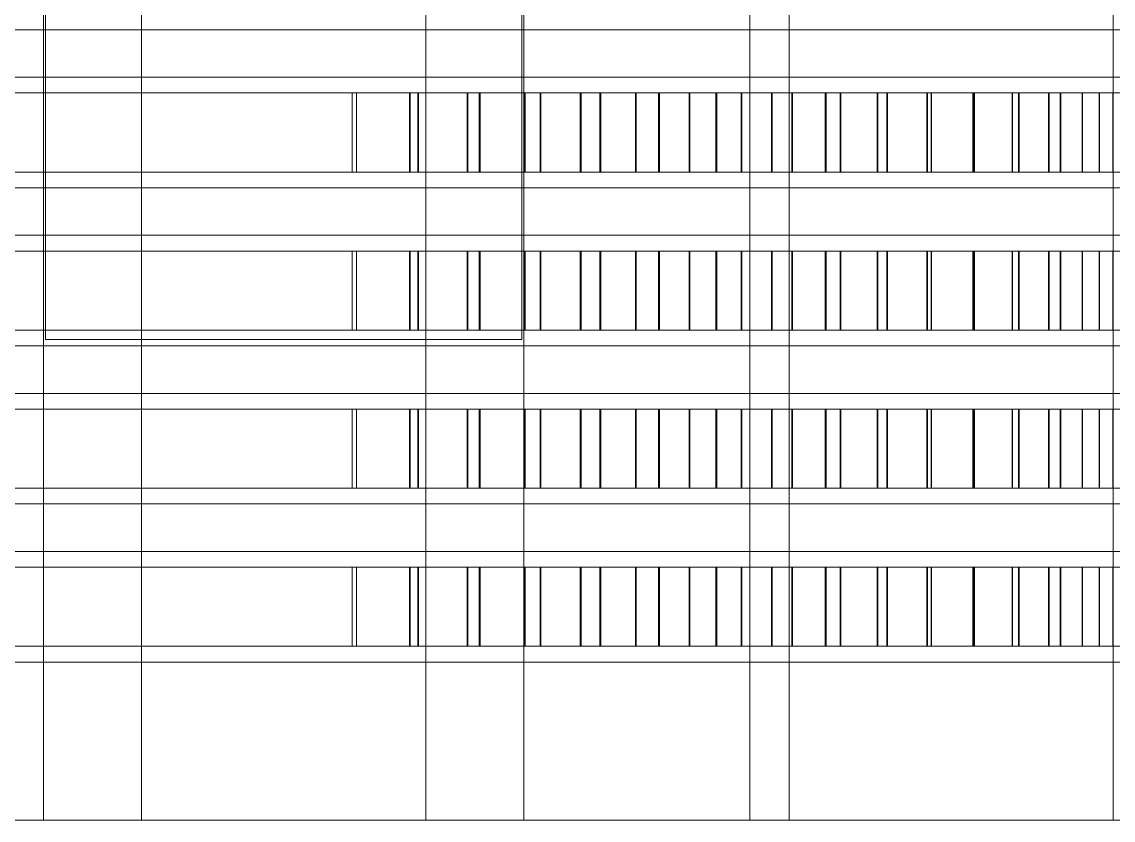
# Model space of a CAD drawing. Header units: millimetres. Extents: x -1970 to 59977, y -65068 to 6837.
# Drawn here: x 27065 to 27203.2, y -19660 to -19559 of the extents above; entities that cross this region are included whole.
import ezdxf

# ---------------------------------------------------------------- set-up
doc = ezdxf.new("R2010")
doc.units = ezdxf.units.MM
doc.layers.add('superior_briquetadora', color=7, linetype='Continuous', lineweight=0)

msp = doc.modelspace()

# ---------------------------------------------------------------- linework, layer by layer
at = {"layer": 'superior_briquetadora'}
for p, q in [((27068.024, -19450), (27068.024, -19599.2)), ((27128.349, -19450), (27128.349, -19599.2)), ((27067.787, -19510), (27067.787, -19660)), ((27080.187, -19660), (27080.187, -19510)), ((27116.187, -19660), (27116.187, -19510)), ((27128.587, -19510), (27128.587, -19660)), ((27157.187, -19660), (27157.187, -19510)), ((27162.187, -19660), (27162.187, -19510)), ((27203.187, -19660), (27203.187, -19510)), ((27049.983, -19560), (27068.728, -19560)), ((27050.692, -19560), (27069.259, -19560)), ((27068.728, -19560), (27088.277, -19560)), ((27069.259, -19560), (27088.472, -19560)), ((27088.277, -19560), (27108.096, -19560)), ((27088.472, -19560), (27107.901, -19560)), ((27107.901, -19560), (27127.114, -19560)), ((27108.096, -19560), (27127.645, -19560)), ((27127.114, -19560), (27145.681, -19560)), ((27127.645, -19560), (27146.39, -19560)), ((27145.681, -19560), (27163.187, -19560)), ((27146.39, -19560), (27163.82, -19560)), ((27163.187, -19560), (27179.24, -19560)), ((27163.82, -19560), (27179.46, -19560)), ((27179.24, -19560), (27193.483, -19560)), ((27179.46, -19560), (27192.883, -19560)), ((27192.883, -19560), (27203.723, -19560)), ((27193.483, -19560), (27205.598, -19560)), ((27049.983, -19566), (27068.728, -19566)), ((27050.692, -19566), (27069.259, -19566)), ((27068.728, -19566), (27088.277, -19566)), ((27069.259, -19566), (27088.472, -19566)), ((27088.277, -19566), (27108.096, -19566)), ((27088.472, -19566), (27107.901, -19566)), ((27107.901, -19566), (27127.114, -19566)), ((27108.096, -19566), (27127.645, -19566)), ((27127.114, -19566), (27145.681, -19566)), ((27127.645, -19566), (27146.39, -19566)), ((27145.681, -19566), (27163.187, -19566)), ((27146.39, -19566), (27163.82, -19566)), ((27163.187, -19566), (27179.24, -19566)), ((27163.82, -19566), (27179.46, -19566)), ((27179.24, -19566), (27193.483, -19566)), ((27179.46, -19566), (27192.883, -19566)), ((27192.883, -19566), (27203.723, -19566)), ((27193.483, -19566), (27205.598, -19566)), ((25349.739, -19568), (27106.851, -19568)), ((25350.312, -19568), (27107.423, -19568)), ((27114.11, -19568), (25367.799, -19568)), ((27115.163, -19568), (25368.852, -19568)), ((27106.851, -19568), (27114.217, -19568)), ((27106.851, -19578), (27106.851, -19568)), ((27107.423, -19568), (27115.277, -19568)), ((27107.423, -19578), (27107.423, -19568)), ((27121.418, -19568), (27114.11, -19568)), ((27114.11, -19578), (27114.11, -19568)), ((27114.217, -19568), (27121.523, -19568)), ((27114.217, -19578), (27114.217, -19568)), ((27122.954, -19568), (27115.163, -19568)), ((27115.163, -19578), (27115.163, -19568)), ((27115.277, -19568), (27123.066, -19568)), ((27115.277, -19578), (27115.277, -19568)), ((27128.638, -19568), (27121.418, -19568)), ((27121.418, -19578), (27121.418, -19568)), ((27121.523, -19568), (27128.742, -19568)), ((27121.523, -19578), (27121.523, -19568)), ((27130.651, -19568), (27122.954, -19568)), ((27122.954, -19578), (27122.954, -19568)), ((27123.066, -19568), (27130.762, -19568)), ((27123.066, -19578), (27123.066, -19568)), ((27135.744, -19568), (27128.638, -19568)), ((27128.638, -19578), (27128.638, -19568)), ((27128.742, -19568), (27135.846, -19568)), ((27128.742, -19578), (27128.742, -19568)), ((27138.227, -19568), (27130.651, -19568)), ((27130.651, -19578), (27130.651, -19568)), ((27130.762, -19568), (27138.336, -19568)), ((27130.762, -19578), (27130.762, -19568)), ((27142.71, -19568), (27135.744, -19568)), ((27135.744, -19578), (27135.744, -19568)), ((27135.846, -19568), (27142.809, -19568)), ((27135.846, -19578), (27135.846, -19568)), ((27145.653, -19568), (27138.227, -19568)), ((27138.227, -19578), (27138.227, -19568)), ((27138.336, -19568), (27145.76, -19568)), ((27138.336, -19578), (27138.336, -19568)), ((27149.508, -19568), (27142.71, -19568)), ((27142.71, -19578), (27142.71, -19568)), ((27142.809, -19568), (27149.606, -19568)), ((27142.809, -19578), (27142.809, -19568)), ((27152.902, -19568), (27145.653, -19568)), ((27145.653, -19578), (27145.653, -19568)), ((27145.76, -19568), (27153.005, -19568)), ((27145.76, -19578), (27145.76, -19568)), ((27156.115, -19568), (27149.508, -19568)), ((27149.508, -19578), (27149.508, -19568)), ((27149.606, -19568), (27156.209, -19568)), ((27149.606, -19578), (27149.606, -19568)), ((27159.945, -19568), (27152.902, -19568)), ((27152.902, -19578), (27152.902, -19568)), ((27153.005, -19568), (27160.045, -19568)), ((27153.005, -19578), (27153.005, -19568)), ((27162.505, -19568), (27156.115, -19568)), ((27156.115, -19578), (27156.115, -19568)), ((27156.209, -19568), (27162.596, -19568)), ((27156.209, -19578), (27156.209, -19568)), ((27166.757, -19568), (27159.945, -19568)), ((27159.945, -19578), (27159.945, -19568)), ((27160.045, -19568), (27166.854, -19568)), ((27160.045, -19578), (27160.045, -19568)), ((27168.653, -19568), (27162.505, -19568)), ((27162.505, -19578), (27162.505, -19568)), ((27162.596, -19568), (27168.741, -19568)), ((27162.596, -19578), (27162.596, -19568)), ((27173.312, -19568), (27166.757, -19568)), ((27166.757, -19578), (27166.757, -19568)), ((27166.854, -19568), (27173.405, -19568)), ((27166.854, -19578), (27166.854, -19568)), ((27174.538, -19568), (27168.653, -19568)), ((27168.653, -19578), (27168.653, -19568)), ((27168.741, -19568), (27174.621, -19568)), ((27168.741, -19578), (27168.741, -19568)), ((27179.586, -19568), (27173.312, -19568)), ((27173.312, -19578), (27173.312, -19568)), ((27173.405, -19568), (27179.675, -19568)), ((27173.405, -19578), (27173.405, -19568)), ((27180.137, -19568), (27174.538, -19568)), ((27174.538, -19578), (27174.538, -19568)), ((27174.621, -19568), (27180.216, -19568)), ((27174.621, -19578), (27174.621, -19568)), ((27185.555, -19568), (27179.586, -19568)), ((27179.586, -19578), (27179.586, -19568)), ((27179.675, -19568), (27185.64, -19568)), ((27179.675, -19578), (27179.675, -19568)), ((27185.429, -19568), (27180.137, -19568)), ((27180.137, -19578), (27180.137, -19568)), ((27180.216, -19568), (27185.503, -19568)), ((27180.216, -19578), (27180.216, -19568)), ((27190.394, -19568), (27185.429, -19568)), ((27185.429, -19578), (27185.429, -19568)), ((27185.503, -19568), (27190.464, -19568)), ((27185.503, -19578), (27185.503, -19568)), ((27191.197, -19568), (27185.555, -19568)), ((27185.555, -19578), (27185.555, -19568)), ((27185.64, -19568), (27191.276, -19568)), ((27185.64, -19578), (27185.64, -19568)), ((27195.014, -19568), (27190.394, -19568)), ((27190.394, -19578), (27190.394, -19568)), ((27190.464, -19568), (27195.079, -19568)), ((27190.464, -19578), (27190.464, -19568)), ((27196.491, -19568), (27191.197, -19568)), ((27191.197, -19578), (27191.197, -19568)), ((27191.276, -19568), (27196.565, -19568)), ((27191.276, -19578), (27191.276, -19568)), ((27199.272, -19568), (27195.014, -19568)), ((27195.014, -19578), (27195.014, -19568)), ((27195.079, -19568), (27199.331, -19568)), ((27195.079, -19578), (27195.079, -19568)), ((27201.416, -19568), (27196.491, -19568)), ((27196.491, -19578), (27196.491, -19568)), ((27196.565, -19568), (27201.485, -19568)), ((27196.565, -19578), (27196.565, -19568)), ((27203.15, -19568), (27199.272, -19568)), ((27199.272, -19578), (27199.272, -19568)), ((27199.331, -19568), (27203.204, -19568)), ((27199.331, -19578), (27199.331, -19568)), ((27205.955, -19568), (27201.416, -19568)), ((27201.416, -19578), (27201.416, -19568)), ((27201.485, -19568), (27206.018, -19568)), ((27201.485, -19578), (27201.485, -19568)), ((27206.636, -19568), (27203.15, -19568)), ((27203.15, -19578), (27203.15, -19568)), ((25349.739, -19578), (27106.851, -19578)), ((25350.312, -19578), (27107.423, -19578)), ((27114.11, -19578), (25367.799, -19578)), ((27115.163, -19578), (25368.852, -19578)), ((27106.851, -19578), (27114.217, -19578)), ((27107.423, -19578), (27115.277, -19578)), ((27121.418, -19578), (27114.11, -19578)), ((27114.217, -19578), (27121.523, -19578)), ((27122.954, -19578), (27115.163, -19578)), ((27115.277, -19578), (27123.066, -19578)), ((27128.638, -19578), (27121.418, -19578)), ((27121.523, -19578), (27128.742, -19578)), ((27130.651, -19578), (27122.954, -19578)), ((27123.066, -19578), (27130.762, -19578)), ((27135.744, -19578), (27128.638, -19578)), ((27128.742, -19578), (27135.846, -19578)), ((27138.227, -19578), (27130.651, -19578)), ((27130.762, -19578), (27138.336, -19578)), ((27142.71, -19578), (27135.744, -19578)), ((27135.846, -19578), (27142.809, -19578)), ((27145.653, -19578), (27138.227, -19578)), ((27138.336, -19578), (27145.76, -19578)), ((27149.508, -19578), (27142.71, -19578)), ((27142.809, -19578), (27149.606, -19578)), ((27152.902, -19578), (27145.653, -19578)), ((27145.76, -19578), (27153.005, -19578)), ((27156.115, -19578), (27149.508, -19578)), ((27149.606, -19578), (27156.209, -19578)), ((27159.945, -19578), (27152.902, -19578)), ((27153.005, -19578), (27160.045, -19578)), ((27162.505, -19578), (27156.115, -19578)), ((27156.209, -19578), (27162.596, -19578)), ((27166.757, -19578), (27159.945, -19578)), ((27160.045, -19578), (27166.854, -19578)), ((27168.653, -19578), (27162.505, -19578)), ((27162.596, -19578), (27168.741, -19578)), ((27173.312, -19578), (27166.757, -19578)), ((27166.854, -19578), (27173.405, -19578)), ((27174.538, -19578), (27168.653, -19578)), ((27168.741, -19578), (27174.621, -19578)), ((27179.586, -19578), (27173.312, -19578)), ((27173.405, -19578), (27179.675, -19578)), ((27180.137, -19578), (27174.538, -19578)), ((27174.621, -19578), (27180.216, -19578)), ((27185.555, -19578), (27179.586, -19578)), ((27179.675, -19578), (27185.64, -19578)), ((27185.429, -19578), (27180.137, -19578)), ((27180.216, -19578), (27185.503, -19578)), ((27190.394, -19578), (27185.429, -19578)), ((27185.503, -19578), (27190.464, -19578)), ((27191.197, -19578), (27185.555, -19578)), ((27185.64, -19578), (27191.276, -19578)), ((27195.014, -19578), (27190.394, -19578)), ((27190.464, -19578), (27195.079, -19578)), ((27196.491, -19578), (27191.197, -19578)), ((27191.276, -19578), (27196.565, -19578)), ((27199.272, -19578), (27195.014, -19578)), ((27195.079, -19578), (27199.331, -19578)), ((27201.416, -19578), (27196.491, -19578)), ((27196.565, -19578), (27201.485, -19578)), ((27203.15, -19578), (27199.272, -19578)), ((27199.331, -19578), (27203.204, -19578)), ((27205.955, -19578), (27201.416, -19578)), ((27201.485, -19578), (27206.018, -19578)), ((27206.636, -19578), (27203.15, -19578)), ((27049.983, -19580), (27068.728, -19580)), ((27050.692, -19580), (27069.259, -19580)), ((27068.728, -19580), (27088.277, -19580)), ((27069.259, -19580), (27088.472, -19580)), ((27088.277, -19580), (27108.096, -19580)), ((27088.472, -19580), (27107.901, -19580)), ((27107.901, -19580), (27127.114, -19580)), ((27108.096, -19580), (27127.645, -19580)), ((27127.114, -19580), (27145.681, -19580)), ((27127.645, -19580), (27146.39, -19580)), ((27145.681, -19580), (27163.187, -19580)), ((27146.39, -19580), (27163.82, -19580)), ((27163.187, -19580), (27179.24, -19580)), ((27163.82, -19580), (27179.46, -19580)), ((27179.24, -19580), (27193.483, -19580)), ((27179.46, -19580), (27192.883, -19580)), ((27192.883, -19580), (27203.723, -19580)), ((27193.483, -19580), (27205.598, -19580)), ((27049.983, -19586), (27068.728, -19586)), ((27050.692, -19586), (27069.259, -19586)), ((27068.728, -19586), (27088.277, -19586)), ((27069.259, -19586), (27088.472, -19586)), ((27088.277, -19586), (27108.096, -19586)), ((27088.472, -19586), (27107.901, -19586)), ((27107.901, -19586), (27127.114, -19586)), ((27108.096, -19586), (27127.645, -19586)), ((27127.114, -19586), (27145.681, -19586)), ((27127.645, -19586), (27146.39, -19586)), ((27145.681, -19586), (27163.187, -19586)), ((27146.39, -19586), (27163.82, -19586)), ((27163.187, -19586), (27179.24, -19586)), ((27163.82, -19586), (27179.46, -19586)), ((27179.24, -19586), (27193.483, -19586)), ((27179.46, -19586), (27192.883, -19586)), ((27192.883, -19586), (27203.723, -19586)), ((27193.483, -19586), (27205.598, -19586)), ((25349.739, -19588), (27106.851, -19588)), ((25350.312, -19588), (27107.423, -19588)), ((27114.11, -19588), (25367.799, -19588)), ((27115.163, -19588), (25368.852, -19588)), ((27106.851, -19588), (27114.217, -19588)), ((27106.851, -19598), (27106.851, -19588)), ((27107.423, -19588), (27115.277, -19588)), ((27107.423, -19598), (27107.423, -19588)), ((27121.418, -19588), (27114.11, -19588)), ((27114.11, -19598), (27114.11, -19588)), ((27114.217, -19588), (27121.523, -19588)), ((27114.217, -19598), (27114.217, -19588)), ((27122.954, -19588), (27115.163, -19588)), ((27115.163, -19598), (27115.163, -19588)), ((27115.277, -19588), (27123.066, -19588)), ((27115.277, -19598), (27115.277, -19588)), ((27128.638, -19588), (27121.418, -19588)), ((27121.418, -19598), (27121.418, -19588)), ((27121.523, -19588), (27128.742, -19588)), ((27121.523, -19598), (27121.523, -19588)), ((27130.651, -19588), (27122.954, -19588)), ((27122.954, -19598), (27122.954, -19588)), ((27123.066, -19588), (27130.762, -19588)), ((27123.066, -19598), (27123.066, -19588)), ((27135.744, -19588), (27128.638, -19588)), ((27128.638, -19598), (27128.638, -19588)), ((27128.742, -19588), (27135.846, -19588)), ((27128.742, -19598), (27128.742, -19588)), ((27138.227, -19588), (27130.651, -19588)), ((27130.651, -19598), (27130.651, -19588)), ((27130.762, -19588), (27138.336, -19588)), ((27130.762, -19598), (27130.762, -19588)), ((27142.71, -19588), (27135.744, -19588)), ((27135.744, -19598), (27135.744, -19588)), ((27135.846, -19588), (27142.809, -19588)), ((27135.846, -19598), (27135.846, -19588)), ((27145.653, -19588), (27138.227, -19588)), ((27138.227, -19598), (27138.227, -19588)), ((27138.336, -19588), (27145.76, -19588)), ((27138.336, -19598), (27138.336, -19588)), ((27149.508, -19588), (27142.71, -19588)), ((27142.71, -19598), (27142.71, -19588)), ((27142.809, -19588), (27149.606, -19588)), ((27142.809, -19598), (27142.809, -19588)), ((27152.902, -19588), (27145.653, -19588)), ((27145.653, -19598), (27145.653, -19588)), ((27145.76, -19588), (27153.005, -19588)), ((27145.76, -19598), (27145.76, -19588)), ((27156.115, -19588), (27149.508, -19588)), ((27149.508, -19598), (27149.508, -19588)), ((27149.606, -19588), (27156.209, -19588)), ((27149.606, -19598), (27149.606, -19588)), ((27159.945, -19588), (27152.902, -19588)), ((27152.902, -19598), (27152.902, -19588)), ((27153.005, -19588), (27160.045, -19588)), ((27153.005, -19598), (27153.005, -19588)), ((27162.505, -19588), (27156.115, -19588)), ((27156.115, -19598), (27156.115, -19588)), ((27156.209, -19588), (27162.596, -19588)), ((27156.209, -19598), (27156.209, -19588)), ((27166.757, -19588), (27159.945, -19588)), ((27159.945, -19598), (27159.945, -19588)), ((27160.045, -19588), (27166.854, -19588)), ((27160.045, -19598), (27160.045, -19588)), ((27168.653, -19588), (27162.505, -19588)), ((27162.505, -19598), (27162.505, -19588)), ((27162.596, -19588), (27168.741, -19588)), ((27162.596, -19598), (27162.596, -19588)), ((27173.312, -19588), (27166.757, -19588)), ((27166.757, -19598), (27166.757, -19588)), ((27166.854, -19588), (27173.405, -19588)), ((27166.854, -19598), (27166.854, -19588)), ((27174.538, -19588), (27168.653, -19588)), ((27168.653, -19598), (27168.653, -19588)), ((27168.741, -19588), (27174.621, -19588)), ((27168.741, -19598), (27168.741, -19588)), ((27179.586, -19588), (27173.312, -19588)), ((27173.312, -19598), (27173.312, -19588)), ((27173.405, -19588), (27179.675, -19588)), ((27173.405, -19598), (27173.405, -19588)), ((27180.137, -19588), (27174.538, -19588)), ((27174.538, -19598), (27174.538, -19588)), ((27174.621, -19588), (27180.216, -19588)), ((27174.621, -19598), (27174.621, -19588)), ((27185.555, -19588), (27179.586, -19588)), ((27179.586, -19598), (27179.586, -19588)), ((27179.675, -19588), (27185.64, -19588)), ((27179.675, -19598), (27179.675, -19588)), ((27185.429, -19588), (27180.137, -19588)), ((27180.137, -19598), (27180.137, -19588)), ((27180.216, -19588), (27185.503, -19588)), ((27180.216, -19598), (27180.216, -19588)), ((27190.394, -19588), (27185.429, -19588)), ((27185.429, -19598), (27185.429, -19588)), ((27185.503, -19588), (27190.464, -19588)), ((27185.503, -19598), (27185.503, -19588)), ((27191.197, -19588), (27185.555, -19588)), ((27185.555, -19598), (27185.555, -19588)), ((27185.64, -19588), (27191.276, -19588)), ((27185.64, -19598), (27185.64, -19588)), ((27195.014, -19588), (27190.394, -19588)), ((27190.394, -19598), (27190.394, -19588)), ((27190.464, -19588), (27195.079, -19588)), ((27190.464, -19598), (27190.464, -19588)), ((27196.491, -19588), (27191.197, -19588)), ((27191.197, -19598), (27191.197, -19588)), ((27191.276, -19588), (27196.565, -19588)), ((27191.276, -19598), (27191.276, -19588)), ((27199.272, -19588), (27195.014, -19588)), ((27195.014, -19598), (27195.014, -19588)), ((27195.079, -19588), (27199.331, -19588)), ((27195.079, -19598), (27195.079, -19588)), ((27201.416, -19588), (27196.491, -19588)), ((27196.491, -19598), (27196.491, -19588)), ((27196.565, -19588), (27201.485, -19588)), ((27196.565, -19598), (27196.565, -19588)), ((27203.15, -19588), (27199.272, -19588)), ((27199.272, -19598), (27199.272, -19588)), ((27199.331, -19588), (27203.204, -19588)), ((27199.331, -19598), (27199.331, -19588)), ((27205.955, -19588), (27201.416, -19588)), ((27201.416, -19598), (27201.416, -19588)), ((27201.485, -19588), (27206.018, -19588)), ((27201.485, -19598), (27201.485, -19588)), ((27206.636, -19588), (27203.15, -19588)), ((27203.15, -19598), (27203.15, -19588)), ((25349.739, -19598), (27106.851, -19598)), ((25350.312, -19598), (27107.423, -19598)), ((27114.11, -19598), (25367.799, -19598)), ((27115.163, -19598), (25368.852, -19598)), ((27068.024, -19599.2), (27071.011, -19599.2)), ((27071.011, -19599.2), (27079.381, -19599.2)), ((27079.381, -19599.2), (27091.475, -19599.2)), ((27091.475, -19599.2), (27104.898, -19599.2)), ((27104.898, -19599.2), (27116.993, -19599.2)), ((27106.851, -19598), (27114.217, -19598)), ((27107.423, -19598), (27115.277, -19598)), ((27121.418, -19598), (27114.11, -19598)), ((27114.217, -19598), (27121.523, -19598)), ((27122.954, -19598), (27115.163, -19598)), ((27115.277, -19598), (27123.066, -19598)), ((27116.993, -19599.2), (27125.362, -19599.2)), ((27128.638, -19598), (27121.418, -19598)), ((27121.523, -19598), (27128.742, -19598)), ((27130.651, -19598), (27122.954, -19598)), ((27123.066, -19598), (27130.762, -19598)), ((27125.362, -19599.2), (27128.349, -19599.2)), ((27135.744, -19598), (27128.638, -19598)), ((27128.742, -19598), (27135.846, -19598)), ((27138.227, -19598), (27130.651, -19598)), ((27130.762, -19598), (27138.336, -19598)), ((27142.71, -19598), (27135.744, -19598)), ((27135.846, -19598), (27142.809, -19598)), ((27145.653, -19598), (27138.227, -19598)), ((27138.336, -19598), (27145.76, -19598)), ((27149.508, -19598), (27142.71, -19598)), ((27142.809, -19598), (27149.606, -19598)), ((27152.902, -19598), (27145.653, -19598)), ((27145.76, -19598), (27153.005, -19598)), ((27156.115, -19598), (27149.508, -19598)), ((27149.606, -19598), (27156.209, -19598)), ((27159.945, -19598), (27152.902, -19598)), ((27153.005, -19598), (27160.045, -19598)), ((27162.505, -19598), (27156.115, -19598)), ((27156.209, -19598), (27162.596, -19598)), ((27166.757, -19598), (27159.945, -19598)), ((27160.045, -19598), (27166.854, -19598)), ((27168.653, -19598), (27162.505, -19598)), ((27162.596, -19598), (27168.741, -19598)), ((27173.312, -19598), (27166.757, -19598)), ((27166.854, -19598), (27173.405, -19598)), ((27174.538, -19598), (27168.653, -19598)), ((27168.741, -19598), (27174.621, -19598)), ((27179.586, -19598), (27173.312, -19598)), ((27173.405, -19598), (27179.675, -19598)), ((27180.137, -19598), (27174.538, -19598)), ((27174.621, -19598), (27180.216, -19598)), ((27185.555, -19598), (27179.586, -19598)), ((27179.675, -19598), (27185.64, -19598)), ((27185.429, -19598), (27180.137, -19598)), ((27180.216, -19598), (27185.503, -19598)), ((27190.394, -19598), (27185.429, -19598)), ((27185.503, -19598), (27190.464, -19598)), ((27191.197, -19598), (27185.555, -19598)), ((27185.64, -19598), (27191.276, -19598)), ((27195.014, -19598), (27190.394, -19598)), ((27190.464, -19598), (27195.079, -19598)), ((27196.491, -19598), (27191.197, -19598)), ((27191.276, -19598), (27196.565, -19598)), ((27199.272, -19598), (27195.014, -19598)), ((27195.079, -19598), (27199.331, -19598)), ((27201.416, -19598), (27196.491, -19598)), ((27196.565, -19598), (27201.485, -19598)), ((27203.15, -19598), (27199.272, -19598)), ((27199.331, -19598), (27203.204, -19598)), ((27205.955, -19598), (27201.416, -19598)), ((27201.485, -19598), (27206.018, -19598)), ((27206.636, -19598), (27203.15, -19598)), ((27049.983, -19600), (27068.728, -19600)), ((27050.692, -19600), (27069.259, -19600)), ((27068.728, -19600), (27088.277, -19600)), ((27069.259, -19600), (27088.472, -19600)), ((27088.277, -19600), (27108.096, -19600)), ((27088.472, -19600), (27107.901, -19600)), ((27107.901, -19600), (27127.114, -19600)), ((27108.096, -19600), (27127.645, -19600)), ((27127.114, -19600), (27145.681, -19600)), ((27127.645, -19600), (27146.39, -19600)), ((27145.681, -19600), (27163.187, -19600)), ((27146.39, -19600), (27163.82, -19600)), ((27163.187, -19600), (27179.24, -19600)), ((27163.82, -19600), (27179.46, -19600)), ((27179.24, -19600), (27193.483, -19600)), ((27179.46, -19600), (27192.883, -19600)), ((27192.883, -19600), (27203.723, -19600)), ((27193.483, -19600), (27205.598, -19600)), ((27049.983, -19606), (27068.728, -19606)), ((27050.692, -19606), (27069.259, -19606)), ((27068.728, -19606), (27088.277, -19606)), ((27069.259, -19606), (27088.472, -19606)), ((27088.277, -19606), (27108.096, -19606)), ((27088.472, -19606), (27107.901, -19606)), ((27107.901, -19606), (27127.114, -19606)), ((27108.096, -19606), (27127.645, -19606)), ((27127.114, -19606), (27145.681, -19606)), ((27127.645, -19606), (27146.39, -19606)), ((27145.681, -19606), (27163.187, -19606)), ((27146.39, -19606), (27163.82, -19606)), ((27163.187, -19606), (27179.24, -19606)), ((27163.82, -19606), (27179.46, -19606)), ((27179.24, -19606), (27193.483, -19606)), ((27179.46, -19606), (27192.883, -19606)), ((27192.883, -19606), (27203.723, -19606)), ((27193.483, -19606), (27205.598, -19606)), ((25349.739, -19608), (27106.851, -19608)), ((25350.312, -19608), (27107.423, -19608)), ((27114.11, -19608), (25367.799, -19608)), ((27115.163, -19608), (25368.852, -19608)), ((27106.851, -19608), (27114.217, -19608)), ((27106.851, -19618), (27106.851, -19608)), ((27107.423, -19608), (27115.277, -19608)), ((27107.423, -19618), (27107.423, -19608)), ((27121.418, -19608), (27114.11, -19608)), ((27114.11, -19618), (27114.11, -19608)), ((27114.217, -19608), (27121.523, -19608)), ((27114.217, -19618), (27114.217, -19608)), ((27122.954, -19608), (27115.163, -19608)), ((27115.163, -19618), (27115.163, -19608)), ((27115.277, -19608), (27123.066, -19608)), ((27115.277, -19618), (27115.277, -19608)), ((27128.638, -19608), (27121.418, -19608)), ((27121.418, -19618), (27121.418, -19608)), ((27121.523, -19608), (27128.742, -19608)), ((27121.523, -19618), (27121.523, -19608)), ((27130.651, -19608), (27122.954, -19608)), ((27122.954, -19618), (27122.954, -19608)), ((27123.066, -19608), (27130.762, -19608)), ((27123.066, -19618), (27123.066, -19608)), ((27135.744, -19608), (27128.638, -19608)), ((27128.638, -19618), (27128.638, -19608)), ((27128.742, -19608), (27135.846, -19608)), ((27128.742, -19618), (27128.742, -19608)), ((27138.227, -19608), (27130.651, -19608)), ((27130.651, -19618), (27130.651, -19608)), ((27130.762, -19608), (27138.336, -19608)), ((27130.762, -19618), (27130.762, -19608)), ((27142.71, -19608), (27135.744, -19608)), ((27135.744, -19618), (27135.744, -19608)), ((27135.846, -19608), (27142.809, -19608)), ((27135.846, -19618), (27135.846, -19608)), ((27145.653, -19608), (27138.227, -19608)), ((27138.227, -19618), (27138.227, -19608)), ((27138.336, -19608), (27145.76, -19608)), ((27138.336, -19618), (27138.336, -19608)), ((27149.508, -19608), (27142.71, -19608)), ((27142.71, -19618), (27142.71, -19608)), ((27142.809, -19608), (27149.606, -19608)), ((27142.809, -19618), (27142.809, -19608)), ((27152.902, -19608), (27145.653, -19608)), ((27145.653, -19618), (27145.653, -19608)), ((27145.76, -19608), (27153.005, -19608)), ((27145.76, -19618), (27145.76, -19608)), ((27156.115, -19608), (27149.508, -19608)), ((27149.508, -19618), (27149.508, -19608)), ((27149.606, -19608), (27156.209, -19608)), ((27149.606, -19618), (27149.606, -19608)), ((27159.945, -19608), (27152.902, -19608)), ((27152.902, -19618), (27152.902, -19608)), ((27153.005, -19608), (27160.045, -19608)), ((27153.005, -19618), (27153.005, -19608)), ((27162.505, -19608), (27156.115, -19608)), ((27156.115, -19618), (27156.115, -19608)), ((27156.209, -19608), (27162.596, -19608)), ((27156.209, -19618), (27156.209, -19608)), ((27166.757, -19608), (27159.945, -19608)), ((27159.945, -19618), (27159.945, -19608)), ((27160.045, -19608), (27166.854, -19608)), ((27160.045, -19618), (27160.045, -19608)), ((27168.653, -19608), (27162.505, -19608)), ((27162.505, -19618), (27162.505, -19608)), ((27162.596, -19608), (27168.741, -19608)), ((27162.596, -19618), (27162.596, -19608)), ((27173.312, -19608), (27166.757, -19608)), ((27166.757, -19618), (27166.757, -19608)), ((27166.854, -19608), (27173.405, -19608)), ((27166.854, -19618), (27166.854, -19608)), ((27174.538, -19608), (27168.653, -19608)), ((27168.653, -19618), (27168.653, -19608)), ((27168.741, -19608), (27174.621, -19608)), ((27168.741, -19618), (27168.741, -19608)), ((27179.586, -19608), (27173.312, -19608)), ((27173.312, -19618), (27173.312, -19608)), ((27173.405, -19608), (27179.675, -19608)), ((27173.405, -19618), (27173.405, -19608)), ((27180.137, -19608), (27174.538, -19608)), ((27174.538, -19618), (27174.538, -19608)), ((27174.621, -19608), (27180.216, -19608)), ((27174.621, -19618), (27174.621, -19608)), ((27185.555, -19608), (27179.586, -19608)), ((27179.586, -19618), (27179.586, -19608)), ((27179.675, -19608), (27185.64, -19608)), ((27179.675, -19618), (27179.675, -19608)), ((27185.429, -19608), (27180.137, -19608)), ((27180.137, -19618), (27180.137, -19608)), ((27180.216, -19608), (27185.503, -19608)), ((27180.216, -19618), (27180.216, -19608)), ((27190.394, -19608), (27185.429, -19608)), ((27185.429, -19618), (27185.429, -19608)), ((27185.503, -19608), (27190.464, -19608)), ((27185.503, -19618), (27185.503, -19608)), ((27191.197, -19608), (27185.555, -19608)), ((27185.555, -19618), (27185.555, -19608)), ((27185.64, -19608), (27191.276, -19608)), ((27185.64, -19618), (27185.64, -19608)), ((27195.014, -19608), (27190.394, -19608)), ((27190.394, -19618), (27190.394, -19608)), ((27190.464, -19608), (27195.079, -19608)), ((27190.464, -19618), (27190.464, -19608)), ((27196.491, -19608), (27191.197, -19608)), ((27191.197, -19618), (27191.197, -19608)), ((27191.276, -19608), (27196.565, -19608)), ((27191.276, -19618), (27191.276, -19608)), ((27199.272, -19608), (27195.014, -19608)), ((27195.014, -19618), (27195.014, -19608)), ((27195.079, -19608), (27199.331, -19608)), ((27195.079, -19618), (27195.079, -19608)), ((27201.416, -19608), (27196.491, -19608)), ((27196.491, -19618), (27196.491, -19608)), ((27196.565, -19608), (27201.485, -19608)), ((27196.565, -19618), (27196.565, -19608)), ((27203.15, -19608), (27199.272, -19608)), ((27199.272, -19618), (27199.272, -19608)), ((27199.331, -19608), (27203.204, -19608)), ((27199.331, -19618), (27199.331, -19608)), ((27205.955, -19608), (27201.416, -19608)), ((27201.416, -19618), (27201.416, -19608)), ((27201.485, -19608), (27206.018, -19608)), ((27201.485, -19618), (27201.485, -19608)), ((27206.636, -19608), (27203.15, -19608)), ((27203.15, -19618), (27203.15, -19608)), ((25349.739, -19618), (27106.851, -19618)), ((25350.312, -19618), (27107.423, -19618)), ((27114.11, -19618), (25367.799, -19618)), ((27115.163, -19618), (25368.852, -19618)), ((27106.851, -19618), (27114.217, -19618)), ((27107.423, -19618), (27115.277, -19618)), ((27121.418, -19618), (27114.11, -19618)), ((27114.217, -19618), (27121.523, -19618)), ((27122.954, -19618), (27115.163, -19618)), ((27115.277, -19618), (27123.066, -19618)), ((27128.638, -19618), (27121.418, -19618)), ((27121.523, -19618), (27128.742, -19618)), ((27130.651, -19618), (27122.954, -19618)), ((27123.066, -19618), (27130.762, -19618)), ((27135.744, -19618), (27128.638, -19618)), ((27128.742, -19618), (27135.846, -19618)), ((27138.227, -19618), (27130.651, -19618)), ((27130.762, -19618), (27138.336, -19618)), ((27142.71, -19618), (27135.744, -19618)), ((27135.846, -19618), (27142.809, -19618)), ((27145.653, -19618), (27138.227, -19618)), ((27138.336, -19618), (27145.76, -19618)), ((27149.508, -19618), (27142.71, -19618)), ((27142.809, -19618), (27149.606, -19618)), ((27152.902, -19618), (27145.653, -19618)), ((27145.76, -19618), (27153.005, -19618)), ((27156.115, -19618), (27149.508, -19618)), ((27149.606, -19618), (27156.209, -19618)), ((27159.945, -19618), (27152.902, -19618)), ((27153.005, -19618), (27160.045, -19618)), ((27162.505, -19618), (27156.115, -19618)), ((27156.209, -19618), (27162.596, -19618)), ((27166.757, -19618), (27159.945, -19618)), ((27160.045, -19618), (27166.854, -19618)), ((27168.653, -19618), (27162.505, -19618)), ((27162.596, -19618), (27168.741, -19618)), ((27173.312, -19618), (27166.757, -19618)), ((27166.854, -19618), (27173.405, -19618)), ((27174.538, -19618), (27168.653, -19618)), ((27168.741, -19618), (27174.621, -19618)), ((27179.586, -19618), (27173.312, -19618)), ((27173.405, -19618), (27179.675, -19618)), ((27180.137, -19618), (27174.538, -19618)), ((27174.621, -19618), (27180.216, -19618)), ((27185.555, -19618), (27179.586, -19618)), ((27179.675, -19618), (27185.64, -19618)), ((27185.429, -19618), (27180.137, -19618)), ((27180.216, -19618), (27185.503, -19618)), ((27190.394, -19618), (27185.429, -19618)), ((27185.503, -19618), (27190.464, -19618)), ((27191.197, -19618), (27185.555, -19618)), ((27185.64, -19618), (27191.276, -19618)), ((27195.014, -19618), (27190.394, -19618)), ((27190.464, -19618), (27195.079, -19618)), ((27196.491, -19618), (27191.197, -19618)), ((27191.276, -19618), (27196.565, -19618)), ((27199.272, -19618), (27195.014, -19618)), ((27195.079, -19618), (27199.331, -19618)), ((27201.416, -19618), (27196.491, -19618)), ((27196.565, -19618), (27201.485, -19618)), ((27203.15, -19618), (27199.272, -19618)), ((27199.331, -19618), (27203.204, -19618)), ((27205.955, -19618), (27201.416, -19618)), ((27201.485, -19618), (27206.018, -19618)), ((27206.636, -19618), (27203.15, -19618)), ((27049.983, -19620), (27068.728, -19620)), ((27050.692, -19620), (27069.259, -19620)), ((27068.728, -19620), (27088.277, -19620)), ((27069.259, -19620), (27088.472, -19620)), ((27088.277, -19620), (27108.096, -19620)), ((27088.472, -19620), (27107.901, -19620)), ((27107.901, -19620), (27127.114, -19620)), ((27108.096, -19620), (27127.645, -19620)), ((27127.114, -19620), (27145.681, -19620)), ((27127.645, -19620), (27146.39, -19620)), ((27145.681, -19620), (27163.187, -19620)), ((27146.39, -19620), (27163.82, -19620)), ((27163.187, -19620), (27179.24, -19620)), ((27163.82, -19620), (27179.46, -19620)), ((27179.24, -19620), (27193.483, -19620)), ((27179.46, -19620), (27192.883, -19620)), ((27192.883, -19620), (27203.723, -19620)), ((27193.483, -19620), (27205.598, -19620)), ((27049.983, -19626), (27068.728, -19626)), ((27050.692, -19626), (27069.259, -19626)), ((27068.728, -19626), (27088.277, -19626)), ((27069.259, -19626), (27088.472, -19626)), ((27088.277, -19626), (27108.096, -19626)), ((27088.472, -19626), (27107.901, -19626)), ((27107.901, -19626), (27127.114, -19626)), ((27108.096, -19626), (27127.645, -19626)), ((27127.114, -19626), (27145.681, -19626)), ((27127.645, -19626), (27146.39, -19626)), ((27145.681, -19626), (27163.187, -19626)), ((27146.39, -19626), (27163.82, -19626)), ((27163.187, -19626), (27179.24, -19626)), ((27163.82, -19626), (27179.46, -19626)), ((27179.24, -19626), (27193.483, -19626)), ((27179.46, -19626), (27192.883, -19626)), ((27192.883, -19626), (27203.723, -19626)), ((27193.483, -19626), (27205.598, -19626)), ((25349.739, -19628), (27106.851, -19628)), ((25350.312, -19628), (27107.423, -19628)), ((27114.11, -19628), (25367.799, -19628)), ((27115.163, -19628), (25368.852, -19628)), ((27106.851, -19628), (27114.217, -19628)), ((27106.851, -19638), (27106.851, -19628)), ((27107.423, -19628), (27115.277, -19628)), ((27107.423, -19638), (27107.423, -19628)), ((27121.418, -19628), (27114.11, -19628)), ((27114.11, -19638), (27114.11, -19628)), ((27114.217, -19628), (27121.523, -19628)), ((27114.217, -19638), (27114.217, -19628)), ((27122.954, -19628), (27115.163, -19628)), ((27115.163, -19638), (27115.163, -19628)), ((27115.277, -19628), (27123.066, -19628)), ((27115.277, -19638), (27115.277, -19628)), ((27128.638, -19628), (27121.418, -19628)), ((27121.418, -19638), (27121.418, -19628)), ((27121.523, -19628), (27128.742, -19628)), ((27121.523, -19638), (27121.523, -19628)), ((27130.651, -19628), (27122.954, -19628)), ((27122.954, -19638), (27122.954, -19628)), ((27123.066, -19628), (27130.762, -19628)), ((27123.066, -19638), (27123.066, -19628)), ((27135.744, -19628), (27128.638, -19628)), ((27128.638, -19638), (27128.638, -19628)), ((27128.742, -19628), (27135.846, -19628)), ((27128.742, -19638), (27128.742, -19628)), ((27138.227, -19628), (27130.651, -19628)), ((27130.651, -19638), (27130.651, -19628)), ((27130.762, -19628), (27138.336, -19628)), ((27130.762, -19638), (27130.762, -19628)), ((27142.71, -19628), (27135.744, -19628)), ((27135.744, -19638), (27135.744, -19628)), ((27135.846, -19628), (27142.809, -19628)), ((27135.846, -19638), (27135.846, -19628)), ((27145.653, -19628), (27138.227, -19628)), ((27138.227, -19638), (27138.227, -19628)), ((27138.336, -19628), (27145.76, -19628)), ((27138.336, -19638), (27138.336, -19628)), ((27149.508, -19628), (27142.71, -19628)), ((27142.71, -19638), (27142.71, -19628)), ((27142.809, -19628), (27149.606, -19628)), ((27142.809, -19638), (27142.809, -19628)), ((27152.902, -19628), (27145.653, -19628)), ((27145.653, -19638), (27145.653, -19628)), ((27145.76, -19628), (27153.005, -19628)), ((27145.76, -19638), (27145.76, -19628)), ((27156.115, -19628), (27149.508, -19628)), ((27149.508, -19638), (27149.508, -19628)), ((27149.606, -19628), (27156.209, -19628)), ((27149.606, -19638), (27149.606, -19628)), ((27159.945, -19628), (27152.902, -19628)), ((27152.902, -19638), (27152.902, -19628)), ((27153.005, -19628), (27160.045, -19628)), ((27153.005, -19638), (27153.005, -19628)), ((27162.505, -19628), (27156.115, -19628)), ((27156.115, -19638), (27156.115, -19628)), ((27156.209, -19628), (27162.596, -19628)), ((27156.209, -19638), (27156.209, -19628)), ((27166.757, -19628), (27159.945, -19628)), ((27159.945, -19638), (27159.945, -19628)), ((27160.045, -19628), (27166.854, -19628)), ((27160.045, -19638), (27160.045, -19628)), ((27168.653, -19628), (27162.505, -19628)), ((27162.505, -19638), (27162.505, -19628)), ((27162.596, -19628), (27168.741, -19628)), ((27162.596, -19638), (27162.596, -19628)), ((27173.312, -19628), (27166.757, -19628)), ((27166.757, -19638), (27166.757, -19628)), ((27166.854, -19628), (27173.405, -19628)), ((27166.854, -19638), (27166.854, -19628)), ((27174.538, -19628), (27168.653, -19628)), ((27168.653, -19638), (27168.653, -19628)), ((27168.741, -19628), (27174.621, -19628)), ((27168.741, -19638), (27168.741, -19628)), ((27179.586, -19628), (27173.312, -19628)), ((27173.312, -19638), (27173.312, -19628)), ((27173.405, -19628), (27179.675, -19628)), ((27173.405, -19638), (27173.405, -19628)), ((27180.137, -19628), (27174.538, -19628)), ((27174.538, -19638), (27174.538, -19628)), ((27174.621, -19628), (27180.216, -19628)), ((27174.621, -19638), (27174.621, -19628)), ((27185.555, -19628), (27179.586, -19628)), ((27179.586, -19638), (27179.586, -19628)), ((27179.675, -19628), (27185.64, -19628)), ((27179.675, -19638), (27179.675, -19628)), ((27185.429, -19628), (27180.137, -19628)), ((27180.137, -19638), (27180.137, -19628)), ((27180.216, -19628), (27185.503, -19628)), ((27180.216, -19638), (27180.216, -19628)), ((27190.394, -19628), (27185.429, -19628)), ((27185.429, -19638), (27185.429, -19628)), ((27185.503, -19628), (27190.464, -19628)), ((27185.503, -19638), (27185.503, -19628)), ((27191.197, -19628), (27185.555, -19628)), ((27185.555, -19638), (27185.555, -19628)), ((27185.64, -19628), (27191.276, -19628)), ((27185.64, -19638), (27185.64, -19628)), ((27195.014, -19628), (27190.394, -19628)), ((27190.394, -19638), (27190.394, -19628)), ((27190.464, -19628), (27195.079, -19628)), ((27190.464, -19638), (27190.464, -19628)), ((27196.491, -19628), (27191.197, -19628)), ((27191.197, -19638), (27191.197, -19628)), ((27191.276, -19628), (27196.565, -19628)), ((27191.276, -19638), (27191.276, -19628)), ((27199.272, -19628), (27195.014, -19628)), ((27195.014, -19638), (27195.014, -19628)), ((27195.079, -19628), (27199.331, -19628)), ((27195.079, -19638), (27195.079, -19628)), ((27201.416, -19628), (27196.491, -19628)), ((27196.491, -19638), (27196.491, -19628)), ((27196.565, -19628), (27201.485, -19628)), ((27196.565, -19638), (27196.565, -19628)), ((27203.15, -19628), (27199.272, -19628)), ((27199.272, -19638), (27199.272, -19628)), ((27199.331, -19628), (27203.204, -19628)), ((27199.331, -19638), (27199.331, -19628)), ((27205.955, -19628), (27201.416, -19628)), ((27201.416, -19638), (27201.416, -19628)), ((27201.485, -19628), (27206.018, -19628)), ((27201.485, -19638), (27201.485, -19628)), ((27206.636, -19628), (27203.15, -19628)), ((27203.15, -19638), (27203.15, -19628)), ((25349.739, -19638), (27106.851, -19638)), ((25350.312, -19638), (27107.423, -19638)), ((27114.11, -19638), (25367.799, -19638)), ((27115.163, -19638), (25368.852, -19638)), ((27106.851, -19638), (27114.217, -19638)), ((27107.423, -19638), (27115.277, -19638)), ((27121.418, -19638), (27114.11, -19638)), ((27114.217, -19638), (27121.523, -19638)), ((27122.954, -19638), (27115.163, -19638)), ((27115.277, -19638), (27123.066, -19638)), ((27128.638, -19638), (27121.418, -19638)), ((27121.523, -19638), (27128.742, -19638)), ((27130.651, -19638), (27122.954, -19638)), ((27123.066, -19638), (27130.762, -19638)), ((27135.744, -19638), (27128.638, -19638)), ((27128.742, -19638), (27135.846, -19638)), ((27138.227, -19638), (27130.651, -19638)), ((27130.762, -19638), (27138.336, -19638)), ((27142.71, -19638), (27135.744, -19638)), ((27135.846, -19638), (27142.809, -19638)), ((27145.653, -19638), (27138.227, -19638)), ((27138.336, -19638), (27145.76, -19638)), ((27149.508, -19638), (27142.71, -19638)), ((27142.809, -19638), (27149.606, -19638)), ((27152.902, -19638), (27145.653, -19638)), ((27145.76, -19638), (27153.005, -19638)), ((27156.115, -19638), (27149.508, -19638)), ((27149.606, -19638), (27156.209, -19638)), ((27159.945, -19638), (27152.902, -19638)), ((27153.005, -19638), (27160.045, -19638)), ((27162.505, -19638), (27156.115, -19638)), ((27156.209, -19638), (27162.596, -19638)), ((27166.757, -19638), (27159.945, -19638)), ((27160.045, -19638), (27166.854, -19638)), ((27168.653, -19638), (27162.505, -19638)), ((27162.596, -19638), (27168.741, -19638)), ((27173.312, -19638), (27166.757, -19638)), ((27166.854, -19638), (27173.405, -19638)), ((27174.538, -19638), (27168.653, -19638)), ((27168.741, -19638), (27174.621, -19638)), ((27179.586, -19638), (27173.312, -19638)), ((27173.405, -19638), (27179.675, -19638)), ((27180.137, -19638), (27174.538, -19638)), ((27174.621, -19638), (27180.216, -19638)), ((27185.555, -19638), (27179.586, -19638)), ((27179.675, -19638), (27185.64, -19638)), ((27185.429, -19638), (27180.137, -19638)), ((27180.216, -19638), (27185.503, -19638)), ((27190.394, -19638), (27185.429, -19638)), ((27185.503, -19638), (27190.464, -19638)), ((27191.197, -19638), (27185.555, -19638)), ((27185.64, -19638), (27191.276, -19638)), ((27195.014, -19638), (27190.394, -19638)), ((27190.464, -19638), (27195.079, -19638)), ((27196.491, -19638), (27191.197, -19638)), ((27191.276, -19638), (27196.565, -19638)), ((27199.272, -19638), (27195.014, -19638)), ((27195.079, -19638), (27199.331, -19638)), ((27201.416, -19638), (27196.491, -19638)), ((27196.565, -19638), (27201.485, -19638)), ((27203.15, -19638), (27199.272, -19638)), ((27199.331, -19638), (27203.204, -19638)), ((27205.955, -19638), (27201.416, -19638)), ((27201.485, -19638), (27206.018, -19638)), ((27206.636, -19638), (27203.15, -19638)), ((27049.983, -19640), (27068.728, -19640)), ((27050.692, -19640), (27069.259, -19640)), ((27068.728, -19640), (27088.277, -19640)), ((27069.259, -19640), (27088.472, -19640)), ((27088.277, -19640), (27108.096, -19640)), ((27088.472, -19640), (27107.901, -19640)), ((27107.901, -19640), (27127.114, -19640)), ((27108.096, -19640), (27127.645, -19640)), ((27127.114, -19640), (27145.681, -19640)), ((27127.645, -19640), (27146.39, -19640)), ((27145.681, -19640), (27163.187, -19640)), ((27146.39, -19640), (27163.82, -19640)), ((27163.187, -19640), (27179.24, -19640)), ((27163.82, -19640), (27179.46, -19640)), ((27179.24, -19640), (27193.483, -19640)), ((27179.46, -19640), (27192.883, -19640)), ((27192.883, -19640), (27203.723, -19640)), ((27193.483, -19640), (27205.598, -19640)), ((27050.692, -19660), (27069.259, -19660)), ((27071.527, -19660), (27062.305, -19660)), ((27070.797, -19660), (27067.787, -19660)), ((27069.259, -19660), (27088.472, -19660)), ((27079.232, -19660), (27070.797, -19660)), ((27077.909, -19660), (27071.527, -19660)), ((27080.187, -19660), (27077.909, -19660)), ((27091.422, -19660), (27079.232, -19660)), ((27088.472, -19660), (27107.901, -19660)), ((27104.951, -19660), (27091.422, -19660)), ((27117.141, -19660), (27104.951, -19660)), ((27107.901, -19660), (27127.114, -19660)), ((27118.464, -19660), (27116.187, -19660)), ((27125.576, -19660), (27117.141, -19660)), ((27124.846, -19660), (27118.464, -19660)), ((27134.069, -19660), (27124.846, -19660)), ((27128.587, -19660), (27125.576, -19660)), ((27127.114, -19660), (27145.681, -19660)), ((27144.305, -19660), (27134.069, -19660)), ((27153.527, -19660), (27144.305, -19660)), ((27145.681, -19660), (27163.187, -19660)), ((27159.909, -19660), (27153.527, -19660)), ((27159.464, -19660), (27157.187, -19660)), ((27165.846, -19660), (27159.464, -19660)), ((27162.187, -19660), (27159.909, -19660)), ((27163.187, -19660), (27179.24, -19660)), ((27175.069, -19660), (27165.846, -19660)), ((27185.305, -19660), (27175.069, -19660)), ((27179.24, -19660), (27193.483, -19660)), ((27194.527, -19660), (27185.305, -19660)), ((27193.483, -19660), (27205.598, -19660)), ((27200.909, -19660), (27194.527, -19660)), ((27203.187, -19660), (27200.909, -19660))]:
    msp.add_line(p, q, dxfattribs=at)

doc.saveas('drawing.dxf')
